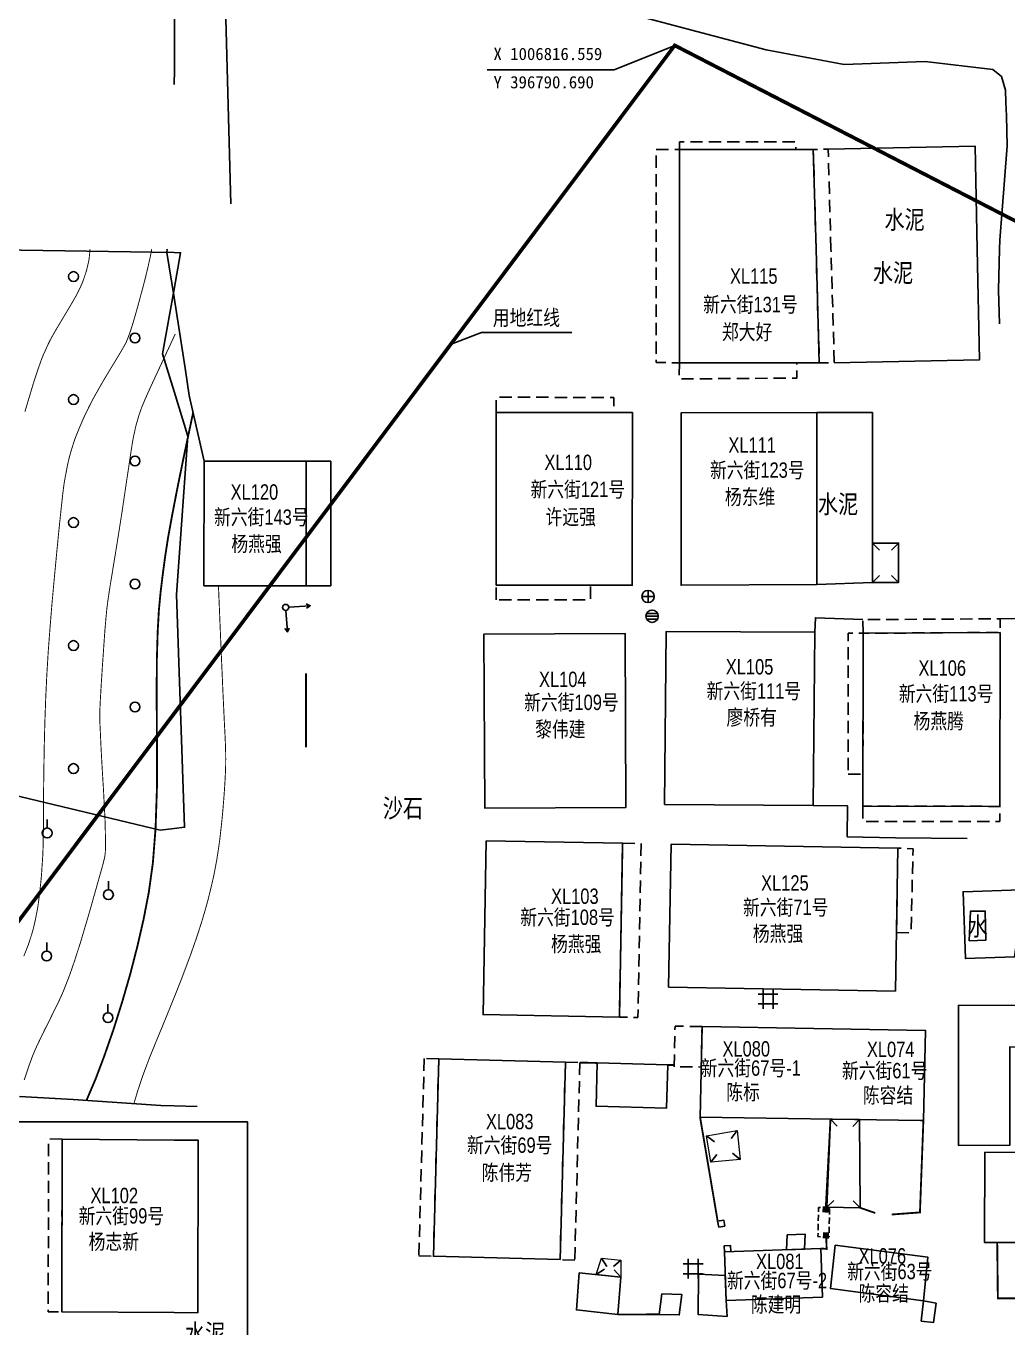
# Model space of a CAD drawing. Extents: x 396500 to 398250, y 1005980 to 1008200.
# Drawn here: x 396738 to 396817.8, y 1006712.3 to 1006818.1 of the extents above; entities that cross this region are included whole.
import ezdxf
from ezdxf.enums import TextEntityAlignment as Align

# ---------------------------------------------------------------- set-up
doc = ezdxf.new("R2010")
doc.units = 0
doc.header["$LTSCALE"] = 0.5
doc.linetypes.add('X32', pattern=[1.5, 1, -0.5])
doc.linetypes.add('X5', pattern=[3, 2, -1])
doc.layers.get('0').update_dxf_attribs({"linetype": 'CONTINUOUS'})
for name, color, linetype in [('DGX', 2, 'CONTINUOUS'), ('DLSS', 4, 'CONTINUOUS'), ('DMTZ', 3, 'CONTINUOUS'), ('GXYZ', 2, 'CONTINUOUS'), ('JMD', 6, 'CONTINUOUS'), ('SXSS', 5, 'CONTINUOUS'), ('ZBTZ', 3, 'CONTINUOUS'), ('权属人', 160, 'CONTINUOUS'), ('用地红线', 1, 'CONTINUOUS'), ('编号', 90, 'CONTINUOUS'), ('门牌号', 1, 'CONTINUOUS')]:
    doc.layers.add(name, color=color, linetype=linetype)
doc.styles.add('等线体', font='simhei.ttf')
doc.styles.add('细等线体', font='长等线体_0.TTF', dxfattribs={"width": 0.8})
doc.styles.add('黑体', font='simhei.ttf')
doc.linetypes.add('10421', pattern='A,2,[150,AAA.SHX,S=1,R=0,X=0,Y=1],1e-11', length=2)
doc.linetypes.add('10422', pattern='A,2,[150,AAA.SHX,S=1,R=0,X=0,Y=1],2,[177,AAA.SHX,S=1,R=0,X=0,Y=0.8],1e-09', length=4)
doc.linetypes.add('1161', pattern='A,0,[149,AAA.SHX,S=0.15,R=0,X=0,Y=0],-1.6', length=1.6)
doc.linetypes.add('443', pattern='A,5,[169,AAA.SHX,S=0.83,R=0,X=0,Y=0],5', length=10)

# ---------------------------------------------------------------- blocks, each defined once
blk = doc.blocks.new('gc125')
blk.add_line((0, 0.8), (0, 2.2))
blk.add_circle((0, 0), 0.8)
blk = doc.blocks.new('gc326')
blk.add_circle((0, 0), 0.8)
blk = doc.blocks.new('gc146')
for points in [[(1.6, 0.82), (-1.6, 0.82)], [(-0.8, -1.58), (-0.8, 1.62)], [(0.8, 1.62), (0.8, -1.58)], [(-1.6, -0.78), (1.6, -0.78)]]:
    blk.add_lwpolyline(points)
blk = doc.blocks.new('gc053')
for p, q in [((-1, 0), (1, 0)), ((-0.9, 0.43), (0.9, 0.43)), ((-0.88, -0.47), (0.88, -0.47))]:
    blk.add_line(p, q)
blk.add_circle((0, 0), 1)
blk = doc.blocks.new('gc043')
for p, q in [((-1, 0), (1, 0)), ((0, -1), (0, 1))]:
    blk.add_line(p, q)
blk.add_circle((0, 0), 1)
blk = doc.blocks.new('gc170')
at = {"linetype": 'Continuous'}
blk.add_circle((0, 0), 0.5, dxfattribs=at)
blk = doc.blocks.new('gc013b')
at = {"linetype": 'Continuous'}
blk.add_line((0.5, 0), (4, 0), dxfattribs=at)
at = {"linetype": 'Continuous', "flags": 128}
blk.add_lwpolyline([(3.39, 0.35), (4, 0), (3.39, -0.35)], dxfattribs=at)
blk = doc.blocks.new('gc002')
at = {"const_width": 1}
blk.add_lwpolyline([(-0.5, 0), (0.5, 0)], dxfattribs=at)

msp = doc.modelspace()

# ---------------------------------------------------------------- linework, layer by layer
at = {"layer": 'DGX', "linetype": 'Continuous', "const_width": 0.075, "flags": 128}
for points, elevation in [([(396737.79, 1006742.52), (396737.99, 1006743.02), (396738.16, 1006743.46), (396738.29, 1006743.86), (396738.41, 1006744.22), (396738.51, 1006744.56), (396738.59, 1006744.87), (396738.66, 1006745.17), (396738.73, 1006745.49), (396738.8, 1006745.83), (396738.87, 1006746.18), (396738.94, 1006746.59), (396739.01, 1006747.1), (396739.08, 1006747.7), (396739.16, 1006748.39), (396739.23, 1006749.14), (396739.28, 1006749.9), (396739.33, 1006750.67), (396739.36, 1006751.46), (396739.37, 1006752.23), (396739.39, 1006752.95), (396739.39, 1006753.61), (396739.39, 1006754.22), (396739.39, 1006754.99), (396739.4, 1006756.12), (396739.42, 1006757.61), (396739.45, 1006759.48), (396739.5, 1006761.49), (396739.57, 1006763.45), (396739.66, 1006765.35), (396739.77, 1006767.2), (396739.91, 1006769.07), (396740.07, 1006771.06), (396740.26, 1006773.15), (396740.47, 1006775.37), (396740.67, 1006777.42), (396740.84, 1006779.03), (396740.97, 1006780.22), (396741.07, 1006780.97), (396741.16, 1006781.48), (396741.25, 1006781.95), (396741.33, 1006782.39), (396741.42, 1006782.78), (396741.51, 1006783.15), (396741.61, 1006783.5), (396741.71, 1006783.84), (396741.81, 1006784.16), (396741.92, 1006784.5), (396742.07, 1006784.88), (396742.24, 1006785.31), (396742.44, 1006785.78), (396742.65, 1006786.27), (396742.88, 1006786.75), (396743.11, 1006787.22), (396743.35, 1006787.69), (396743.63, 1006788.2), (396743.97, 1006788.8), (396744.37, 1006789.49), (396744.84, 1006790.27), (396745.29, 1006791.01), (396745.64, 1006791.59), (396745.88, 1006792.01), (396746.03, 1006792.27), (396746.13, 1006792.47), (396746.23, 1006792.72), (396746.34, 1006793.01), (396746.46, 1006793.35), (396746.59, 1006793.75), (396746.74, 1006794.25), (396746.91, 1006794.83), (396747.1, 1006795.51), (396747.29, 1006796.23), (396747.49, 1006796.96), (396747.68, 1006797.7), (396747.86, 1006798.45), (396748.06, 1006799.33), (396748.19, 1006800)], 23.5), ([(396743.17, 1006800), (396743.16, 1006799.84), (396743.1, 1006799.22), (396743.03, 1006798.87), (396742.95, 1006798.52), (396742.86, 1006798.17), (396742.75, 1006797.84), (396742.64, 1006797.51), (396742.52, 1006797.19), (396742.38, 1006796.89), (396742.24, 1006796.59), (396742.06, 1006796.24), (396741.79, 1006795.77), (396741.44, 1006795.17), (396741.01, 1006794.45), (396740.57, 1006793.72), (396740.22, 1006793.12), (396739.95, 1006792.63), (396739.76, 1006792.25), (396739.62, 1006791.94), (396739.49, 1006791.65), (396739.37, 1006791.39), (396739.27, 1006791.14), (396739.17, 1006790.87), (396739.05, 1006790.53), (396738.91, 1006790.12), (396738.75, 1006789.65), (396738.57, 1006789.09), (396738.37, 1006788.42), (396738.14, 1006787.65), (396737.88, 1006786.78)], 24), ([(396750.1, 1006793.1), (396750, 1006792.89)], 23), ([(396753.61, 1006772.64), (396753.81, 1006767.78), (396753.97, 1006764.07), (396754.09, 1006761.53), (396754.16, 1006760.15), (396754.19, 1006759.34), (396754.2, 1006758.54), (396754.19, 1006757.72), (396754.15, 1006756.9), (396754.1, 1006756.08), (396754.04, 1006755.25), (396753.97, 1006754.4), (396753.89, 1006753.55), (396753.8, 1006752.74), (396753.72, 1006752.02), (396753.63, 1006751.38), (396753.55, 1006750.84), (396753.47, 1006750.33), (396753.37, 1006749.8), (396753.27, 1006749.27), (396753.15, 1006748.71), (396753.02, 1006748.16), (396752.89, 1006747.62), (396752.76, 1006747.09), (396752.62, 1006746.58), (396752.47, 1006746.06), (396752.3, 1006745.48), (396752.1, 1006744.85), (396751.88, 1006744.17), (396751.62, 1006743.42), (396751.33, 1006742.59), (396750.99, 1006741.69), (396750.62, 1006740.7), (396750.19, 1006739.61), (396750, 1006739.14)], 22), ([(396750, 1006739.14), (396749.7, 1006738.4), (396749.16, 1006737.07), (396748.56, 1006735.62), (396747.97, 1006734.17), (396747.47, 1006732.83), (396747.06, 1006731.62), (396746.74, 1006730.53)], 22)]:
    msp.add_lwpolyline(points, dxfattribs=dict(at, elevation=elevation))
msp.add_lwpolyline([(396750.1, 1006793.1), (396749.01, 1006790.76), (396748.19, 1006789), (396747.65, 1006787.8), (396747.39, 1006787.18), (396747.27, 1006786.84), (396747.16, 1006786.53), (396747.07, 1006786.23), (396746.99, 1006785.95), (396746.91, 1006785.67), (396746.84, 1006785.38), (396746.78, 1006785.08), (396746.71, 1006784.78), (396746.62, 1006784.28), (396746.48, 1006783.39), (396746.29, 1006782.11), (396746.04, 1006780.45), (396745.78, 1006778.68), (396745.53, 1006777.08), (396745.3, 1006775.64), (396745.09, 1006774.37), (396744.91, 1006773.25), (396744.75, 1006772.28), (396744.63, 1006771.46), (396744.54, 1006770.78), (396744.47, 1006770.03), (396744.38, 1006769.01), (396744.29, 1006767.7), (396744.18, 1006766.11), (396744.08, 1006764.55), (396744.01, 1006763.34), (396743.97, 1006762.47), (396743.96, 1006761.94), (396743.98, 1006761.4), (396744.02, 1006760.5), (396744.08, 1006759.24), (396744.17, 1006757.62), (396744.27, 1006755.98), (396744.34, 1006754.64), (396744.39, 1006753.62), (396744.41, 1006752.92), (396744.42, 1006752.4), (396744.43, 1006751.97), (396744.43, 1006751.61), (396744.43, 1006751.33), (396744.42, 1006751.09), (396744.41, 1006750.88), (396744.38, 1006750.68), (396744.35, 1006750.51), (396744.27, 1006750.18), (396744.09, 1006749.5), (396743.8, 1006748.49), (396743.42, 1006747.14), (396743.02, 1006745.73), (396742.66, 1006744.53), (396742.37, 1006743.54), (396742.12, 1006742.78), (396741.92, 1006742.15), (396741.73, 1006741.6), (396741.56, 1006741.11), (396741.41, 1006740.7), (396741.26, 1006740.33), (396741.13, 1006739.99), (396741, 1006739.66), (396740.87, 1006739.36), (396740.71, 1006739.01), (396740.49, 1006738.55), (396740.2, 1006737.97), (396739.86, 1006737.27), (396739.5, 1006736.56), (396739.19, 1006735.93), (396738.93, 1006735.38), (396738.71, 1006734.91), (396738.48, 1006734.35), (396738.18, 1006733.53), (396737.82, 1006732.45)], dxfattribs=at)
at = {"layer": 'DGX', "color": 3, "linetype": 'Continuous', "lineweight": -2, "const_width": 0.15, "elevation": 22.5, "flags": 128}
for points in [[(396750, 1006779.16), (396750.28, 1006780.61), (396750.85, 1006783.4), (396751.55, 1006786.7)], [(396742.88, 1006730.79), (396743.62, 1006732.52), (396744.34, 1006734.43), (396745.06, 1006736.5), (396745.77, 1006738.75), (396746.44, 1006741.06), (396747.02, 1006743.32), (396747.53, 1006745.54), (396747.95, 1006747.72), (396748.28, 1006750.1), (396748.5, 1006752.92), (396748.61, 1006756.18), (396748.61, 1006759.89), (396748.59, 1006763.51), (396748.6, 1006766.51), (396748.67, 1006768.9), (396748.77, 1006770.67), (396748.91, 1006772.13), (396749.09, 1006773.61), (396749.29, 1006775.09), (396749.52, 1006776.58), (396749.84, 1006778.33), (396750, 1006779.16)]]:
    msp.add_lwpolyline(points, dxfattribs=at)
at = {"layer": 'DMTZ', "linetype": '10421', "flags": 128}
for points in [[(396750.07, 1006830.41), (396750.05, 1006814.56), (396750, 1006813.39)], [(396749.43, 1006800), (396749.42, 1006799.73), (396750, 1006796.07)], [(396750, 1006796.07), (396750.91, 1006790.33), (396751.23, 1006788.11), (396752.44, 1006782.76)]]:
    msp.add_lwpolyline(points, dxfattribs=at)
for points, elevation in [([(396817.09, 1006800), (396817.11, 1006800.74), (396817.7, 1006808.39), (396817.66, 1006810.83), (396817.59, 1006811.91), (396817.56, 1006812.93), (396817.25, 1006814.03), (396816.55, 1006814.6), (396811.04, 1006815.26), (396804.47, 1006815.02), (396798.13, 1006816.2), (396788.3, 1006818.81), (396784.08, 1006819.32), (396777.78, 1006822.95), (396770.56, 1006826.82), (396764.73, 1006829.26), (396758.48, 1006830.98), (396756.18, 1006830.04), (396753.96, 1006827.79), (396754.62, 1006803.67)], 15.57), ([(396817.08, 1006793.92), (396817, 1006796.67), (396817.09, 1006800)], 15.57), ([(396750, 1006730.36), (396748.92, 1006730.39), (396741.8, 1006730.86), (396737.44, 1006731.1)], 38.73), ([(396751.89, 1006730.31), (396750, 1006730.36)], 38.73)]:
    msp.add_lwpolyline(points, dxfattribs=dict(at, elevation=elevation))
at = {"layer": 'DMTZ', "linetype": '10422', "flags": 128}
msp.add_lwpolyline([(396814.46, 1006752.09), (396808.62, 1006752.15), (396804.7, 1006752.23)], dxfattribs=at)
at = {"layer": 'JMD', "linetype": 'Continuous'}
for p, q in [((396806.76, 1006776.1, 15.57), (396807.32, 1006775.53, 15.57)), ((396808.88, 1006776.1, 15.57), (396808.31, 1006775.53, 15.57)), ((396806.76, 1006772.9, 15.57), (396807.32, 1006773.46, 15.57)), ((396808.88, 1006772.9, 15.57), (396808.31, 1006773.46, 15.57)), ((396803.35, 1006729.28), (396803.9, 1006728.7)), ((396805.72, 1006729.24), (396805.16, 1006728.68)), ((396793.26, 1006727.91), (396793.91, 1006727.44)), ((396795.77, 1006728.34), (396795.29, 1006727.7)), ((396793.62, 1006725.77), (396794.1, 1006726.41)), ((396796, 1006726), (396795.38, 1006726.51)), ((396803.04, 1006722.11), (396803.62, 1006722.66)), ((396805.75, 1006722.07), (396805.19, 1006722.64)), ((396784.74, 1006717.97), (396785.18, 1006717.3)), ((396786.31, 1006717.82), (396785.71, 1006717.28)), ((396784.31, 1006716.64), (396784.98, 1006717.07)), ((396786.3, 1006716.42), (396785.77, 1006717.01))]:
    msp.add_line(p, q, dxfattribs=at)
at = {"layer": 'JMD', "linetype": 'X5', "flags": 128}
for points, elevation in [([(396791.09, 1006808.1), (396791.09, 1006808.73), (396800.54, 1006808.72), (396800.54, 1006808.1)], 15.57), ([(396791.08, 1006790.76), (396791.04, 1006789.45), (396800.62, 1006789.51), (396800.62, 1006790.76)], 15.57), ([(396776.19, 1006786.72), (396776.19, 1006787.97), (396785.75, 1006787.93), (396785.75, 1006786.71)], 15.57), ([(396776.17, 1006771.48), (396776.17, 1006772.69), (396783.84, 1006772.68), (396783.84, 1006771.48)], 30.65), ([(396806, 1006768.77), (396805.99, 1006769.88), (396817.13, 1006769.95), (396817.13, 1006768.84)], 15.57), ([(396804.79, 1006757.32), (396805.99, 1006757.31), (396806, 1006768.77), (396804.8, 1006768.78)], 15.57), ([(396805.99, 1006754.71), (396805.99, 1006753.48), (396817.1, 1006753.47), (396817.12, 1006754.7)], 15.57), ([(396786.46, 1006751.71), (396787.96, 1006751.68), (396787.7, 1006737.54), (396786.2, 1006737.57)], 15.57), ([(396808.71, 1006744.44), (396809.9, 1006744.41), (396810.06, 1006751.24), (396808.83, 1006751.3)], 21.65), ([(396740.91, 1006727.65), (396739.81, 1006727.67), (396739.77, 1006713.62), (396740.87, 1006713.62)], 14.12)]:
    msp.add_lwpolyline(points, close=True, dxfattribs=dict(at, elevation=elevation))
for points, elevation in [([(396803.39, 1006800), (396803.16, 1006808.13), (396801.95, 1006808.09), (396802.18, 1006800)], 15.57), ([(396791.09, 1006800), (396791.09, 1006808.1), (396789.19, 1006808.1), (396789.19, 1006800)], 23.02), ([(396789.19, 1006800), (396789.18, 1006790.78), (396791.08, 1006790.76), (396791.09, 1006800)], 23.02), ([(396802.18, 1006800), (396802.44, 1006790.76), (396803.66, 1006790.75), (396803.39, 1006800)], 15.57)]:
    msp.add_lwpolyline(points, dxfattribs=dict(at, elevation=elevation))
at = {"layer": 'JMD', "linetype": 'Continuous', "flags": 128}
for points, elevation in [([(396791.09, 1006800), (396791.09, 1006808.1), (396801.95, 1006808.09), (396802.18, 1006800)], 15.57), ([(396802.18, 1006800), (396802.44, 1006790.76), (396791.08, 1006790.76), (396791.09, 1006800)], 15.57), ([(396750, 1006727.57), (396740.91, 1006727.65), (396740.87, 1006713.62), (396750, 1006713.54)], 14.12), ([(396750, 1006713.54), (396751.93, 1006713.53), (396751.97, 1006727.55), (396750, 1006727.57)], 14.12)]:
    msp.add_lwpolyline(points, dxfattribs=dict(at, elevation=elevation))
for points, elevation in [([(396776.19, 1006786.72), (396787.26, 1006786.71), (396787.24, 1006772.68), (396776.17, 1006772.69)], 15.57), ([(396802.23, 1006772.73), (396791.21, 1006772.68), (396791.22, 1006786.7), (396802.24, 1006786.72)], 15.57), ([(396752.43, 1006772.64), (396760.73, 1006772.64), (396760.73, 1006782.76), (396752.44, 1006782.76)], 38.37), ([(396806.76, 1006772.9), (396806.76, 1006776.1), (396808.88, 1006776.1), (396808.88, 1006772.9)], 15.57), ([(396775.19, 1006768.69), (396786.67, 1006768.74), (396786.73, 1006754.61), (396775.25, 1006754.56)], 15.57), ([(396789.87, 1006754.85), (396790, 1006768.92), (396802.08, 1006768.85), (396801.94, 1006754.78)], 15.57), ([(396817.13, 1006768.84), (396817.12, 1006754.7), (396805.99, 1006754.71), (396806, 1006768.77)], 15.57), ([(396775.36, 1006751.91), (396786.46, 1006751.71), (396786.2, 1006737.57), (396775.11, 1006737.77)], 15.57), ([(396790.4, 1006751.63), (396808.83, 1006751.3), (396808.62, 1006739.68), (396790.19, 1006740.01)], 15.57)]:
    msp.add_lwpolyline(points, close=True, dxfattribs=dict(at, elevation=elevation))
at = {"layer": 'JMD', "color": 6, "linetype": '443', "const_width": 0.15, "elevation": 38.37, "flags": 128}
msp.add_lwpolyline([(396760.72, 1006765.5), (396760.72, 1006759.5)], dxfattribs=at)
at = {"layer": 'JMD', "linetype": 'Continuous', "flags": 128}
for points in [[(396813.74, 1006738.55), (396813.75, 1006727.13), (396817.92, 1006727.15), (396817.92, 1006735.14), (396819.11, 1006735.13), (396819.13, 1006738.52)], [(396792.91, 1006736.79), (396792.75, 1006729.44), (396810.66, 1006729.17), (396810.9, 1006729.16), (396811.08, 1006736.48)], [(396771.52, 1006734.18), (396771.08, 1006718.13), (396781.38, 1006717.85), (396781.81, 1006733.91)], [(396784.39, 1006733.84), (396790.12, 1006733.68), (396790.02, 1006730.16), (396784.3, 1006730.32)], [(396805.75, 1006722.07), (396803.04, 1006722.11), (396803.35, 1006729.28), (396805.72, 1006729.24)], [(396815.89, 1006726.59), (396815.86, 1006719.25), (396826.87, 1006719.24), (396826.93, 1006726.53)], [(396794.18, 1006720.99), (396794.67, 1006721.07), (396794.76, 1006720.58), (396794.27, 1006720.5)], [(396799.82, 1006719.88), (396799.77, 1006718.66), (396801.24, 1006718.71), (396801.29, 1006719.93)], [(396794.72, 1006718.98), (396795.22, 1006719), (396795.24, 1006718.5), (396794.74, 1006718.48)], [(396794.74, 1006718.48), (396794.88, 1006714.53), (396802.7, 1006714.81), (396802.56, 1006718.76)], [(396803.73, 1006719.04), (396803.36, 1006715.5), (396810.9, 1006714.5), (396811.27, 1006718.05)], [(396782.93, 1006716.79), (396782.7, 1006713.76), (396786.06, 1006713.39), (396786.3, 1006716.42)], [(396794.94, 1006713.23), (396792.6, 1006713.38), (396792.63, 1006716.67), (396794.8, 1006716.57), (396794.88, 1006714.53)], [(396789.64, 1006715.06), (396789.43, 1006713.4), (396791.06, 1006713.35), (396791.27, 1006715.01)], [(396810.9, 1006714.5), (396810.73, 1006712.86), (396811.73, 1006712.75), (396811.93, 1006714.3)]]:
    msp.add_lwpolyline(points, close=True, dxfattribs=at)
at = {"layer": 'JMD', "linetype": 'X5', "flags": 128}
msp.add_lwpolyline([(396792.91, 1006736.79), (396790.72, 1006736.84), (396790.64, 1006733.52), (396792.85, 1006733.51)], close=True, dxfattribs=at)
at = {"layer": 'JMD', "linetype": 'X5'}
for points in [[(396771.52, 1006734.18), (396770.33, 1006734.21), (396769.9, 1006718.16), (396771.08, 1006718.13)], [(396781.81, 1006733.91), (396782.99, 1006733.87), (396782.56, 1006717.82), (396781.38, 1006717.85)]]:
    msp.add_lwpolyline(points, close=True, dxfattribs=at)
at = {"layer": 'JMD', "color": 6, "linetype": '443', "const_width": 0.15, "flags": 128}
for points in [[(396784.39, 1006733.84), (396782.99, 1006733.87)], [(396790.65, 1006733.67), (396790.12, 1006733.68)], [(396792.75, 1006729.44), (396794.18, 1006720.99)], [(396802.97, 1006722.09), (396803.35, 1006729.28)], [(396808.33, 1006721.52), (396810.62, 1006721.69), (396810.9, 1006729.16)], [(396805.75, 1006722.07), (396806.99, 1006721.64)], [(396802.56, 1006718.76), (396803.04, 1006718.72), (396803, 1006719.68)], [(396816.9, 1006719.23), (396816.95, 1006714.7), (396824.74, 1006714.69)], [(396786.06, 1006713.39), (396789.43, 1006713.4)]]:
    msp.add_lwpolyline(points, dxfattribs=at)
at = {"layer": 'JMD', "linetype": 'Continuous', "lineweight": 0}
for points in [[(396793.26, 1006727.91), (396795.77, 1006728.34), (396796, 1006726), (396793.62, 1006725.77)], [(396784.31, 1006716.64), (396784.74, 1006717.97), (396786.31, 1006717.82), (396786.3, 1006716.42)]]:
    msp.add_lwpolyline(points, close=True, dxfattribs=at)
at = {"layer": 'JMD', "linetype": 'X32', "flags": 128}
msp.add_lwpolyline([(396803.28, 1006722.08), (396802.38, 1006722.1), (396802.33, 1006719.72), (396803.23, 1006719.7)], close=True, dxfattribs=at)
at = {"layer": 'SXSS', "linetype": '10421', "elevation": 19.32, "flags": 128}
msp.add_lwpolyline([(396814.62, 1006743.78), (396814.72, 1006746.17), (396815.93, 1006746.19), (396815.97, 1006743.81)], close=True, dxfattribs=at)
at = {"layer": 'ZBTZ', "linetype": '1161', "flags": 128}
for points, elevation in [([(396815.28, 1006800), (396815.1, 1006808.38), (396803.16, 1006808.13)], 15.57), ([(396803.66, 1006790.75), (396815.47, 1006791), (396815.28, 1006800)], 15.57), ([(396802.24, 1006786.72), (396806.76, 1006786.72), (396806.76, 1006772.9), (396802.23, 1006772.73)], 15.57), ([(396760.73, 1006782.76), (396762.73, 1006782.76), (396762.73, 1006772.64), (396760.73, 1006772.64)], 38.37), ([(396805.99, 1006769.88), (396802.13, 1006770.03), (396802.08, 1006768.85)], 15.57), ([(396820.4, 1006755.21), (396818.92, 1006755.56), (396819.1, 1006769.98), (396817.14, 1006769.95)], 15.57), ([(396804.7, 1006752.23), (396804.74, 1006754.73), (396801.94, 1006754.78)], 20.59), ([(396839.38, 1006743.16), (396837.34, 1006744.16), (396818.66, 1006744.93), (396818.31, 1006742.46), (396814.31, 1006742.32), (396814.12, 1006747.76), (396818.82, 1006747.92), (396819.2, 1006748.93)], 18.55), ([(396725.89, 1006727.8), (396725.89, 1006729.06), (396750, 1006729.05)], 14.12), ([(396750, 1006729.05), (396755.98, 1006729.05), (396755.98, 1006709.53)], 14.12)]:
    msp.add_lwpolyline(points, dxfattribs=dict(at, elevation=elevation))
for points in [[(396750, 1006752.9), (396748.86, 1006752.77), (396726.83, 1006758.04), (396730.52, 1006779.45), (396730.66, 1006792.98), (396732.21, 1006800)], [(396732.21, 1006800), (396750, 1006799.72)], [(396750, 1006799.72), (396750.53, 1006799.71), (396750, 1006796.74)], [(396750, 1006796.74), (396749.07, 1006791.48), (396750, 1006788.43)], [(396750, 1006788.43), (396751.11, 1006784.8), (396750.19, 1006771.91), (396750.86, 1006753), (396750, 1006752.9)]]:
    msp.add_lwpolyline(points, dxfattribs=at)
at = {"layer": '用地红线', "linetype": 'Continuous', "const_width": 0.3, "flags": 128}
msp.add_lwpolyline([(396922.07, 1006748.81, 0.022215), (396845.51, 1006582.63), (396769.17, 1006614.02), (396685.77, 1006676.49), (396790.69, 1006816.56)], format="xyb", close=True, dxfattribs=at)
at = {"layer": '用地红线', "linetype": 'Continuous', "flags": 128}
for points in [[(396790.69, 1006816.56), (396785.76, 1006814.57), (396775.46, 1006814.57)], [(396772.51, 1006792.28), (396775, 1006793.23), (396782.33, 1006793.23)]]:
    msp.add_lwpolyline(points, dxfattribs=at)

# ---------------------------------------------------------------- block references
at = {"layer": 'GXYZ', "linetype": 'Continuous'}
for name, p, xscale, yscale in [('gc043', (396788.52, 1006771.76, 20.89), 0.4999999999250807, 0.5000000000372052), ('gc170', (396759.07, 1006770.87, 15.57), 0.5000000000000003, 0.4999999999999999), ('gc053', (396788.85, 1006770.15, 20.7), 0.4999999999250807, 0.5000000000372052)]:
    msp.add_blockref(name, p, dxfattribs=dict(at, xscale=xscale, yscale=yscale))
at = {"layer": 'GXYZ', "linetype": 'Continuous', "xscale": 0.4999999999999999, "yscale": 0.4999999999999999}
for rotation in [4.127519843146986, 274.0196274705003]:
    msp.add_blockref('gc013b', (396759.07, 1006770.87, 15.57), dxfattribs=dict(at, rotation=rotation))
at = {"layer": 'JMD', "linetype": 'Continuous', "xscale": 0.5, "yscale": 0.5, "zscale": 0.5}
for p, rotation in [((396802.95, 1006721.93), 357.0862649844508), ((396802.98, 1006719.82), 358.3920089444235)]:
    msp.add_blockref('gc002', p, dxfattribs=dict(at, rotation=rotation))
at = {"layer": 'SXSS', "linetype": 'Continuous', "xscale": 0.5, "yscale": 0.5}
for p in [(396798.28, 1006739.03), (396792.19, 1006717.1)]:
    msp.add_blockref('gc146', p, dxfattribs=at)
at = {"layer": 'ZBTZ', "linetype": 'Continuous', "xscale": 0.5, "yscale": 0.5}
for name, p in [('gc326', (396741.83, 1006797.77)), ('gc326', (396746.83, 1006792.77)), ('gc326', (396741.83, 1006787.77)), ('gc326', (396746.83, 1006782.77)), ('gc326', (396741.83, 1006777.77)), ('gc326', (396746.83, 1006772.77)), ('gc326', (396741.83, 1006767.77)), ('gc326', (396746.83, 1006762.77)), ('gc326', (396741.83, 1006757.77)), ('gc125', (396739.69, 1006752.54)), ('gc125', (396744.67, 1006747.52)), ('gc125', (396739.65, 1006742.54)), ('gc125', (396744.63, 1006737.52))]:
    msp.add_blockref(name, p, dxfattribs=at)

# ---------------------------------------------------------------- texts
at = {"layer": 'DLSS', "linetype": 'Continuous', "style": '细等线体', "width": 0.8}
for s, p in [('水泥', (396809.37, 1006802.42)), ('水泥', (396808.43, 1006798.1)), ('水泥', (396803.96, 1006779.3)), ('沙石', (396768.6, 1006754.57))]:
    msp.add_text(s, height=1.5, dxfattribs=at).set_placement(p, align=Align.MIDDLE)
at = {"layer": 'DMTZ', "linetype": 'Continuous', "style": '等线体', "width": 0.8}
msp.add_text('水泥', height=1.5, dxfattribs=at).set_placement((396752.53, 1006711.9), align=Align.MIDDLE)
at = {"layer": 'SXSS', "linetype": 'Continuous', "style": '细等线体', "width": 0.8}
msp.add_text('水', height=1.5, dxfattribs=at).set_placement((396815.31, 1006744.97, 15.57), align=Align.MIDDLE)
at = {"layer": '权属人', "linetype": 'Continuous', "char_height": 1.25, "attachment_point": 1, "style": '细等线体'}
for s, insert, own_width in [('郑大好', (396794.53, 1006793.89), 5.099), ('杨东维', (396794.77, 1006780.48), 4.2023), ('许远强', (396780.19, 1006778.86), 4.476), ('杨燕强', (396754.66, 1006776.67), 4.0203), ('廖桥有', (396794.9, 1006762.56), 5.6345), ('黎伟建', (396779.35, 1006761.6), 4.6084), ('杨燕腾', (396810.1, 1006762.26), 4.5268), ('杨燕强', (396797.04, 1006744.98), 6.5674), ('杨燕强', (396780.64, 1006744.14), 4.2272), ('陈标', (396794.88, 1006732.09), 3.9132), ('陈容结', (396805.98, 1006731.83), 4.62), ('陈伟芳', (396775, 1006725.55), 4.5608), ('杨志新', (396743.06, 1006719.94), 5.6684), ('陈建明', (396796.88, 1006714.83), 4.3347), ('陈容结', (396805.63, 1006715.73), 7.1823)]:
    msp.add_mtext_dynamic_manual_height_columns(s, width=1.5156, gutter_width=1, heights=[0], dxfattribs=dict(at, insert=insert)).dxf.set("width", own_width)
at = {"layer": '用地红线', "linetype": 'Continuous', "style": '黑体'}
msp.add_text('X 1006816.559', height=1, dxfattribs=at).set_placement((396775.96, 1006815.07), align=Align.BOTTOM_LEFT)
msp.add_text('Y 396790.690', height=1, dxfattribs=at).set_placement((396775.96, 1006814.07), align=Align.TOP_LEFT)
at = {"layer": '用地红线', "linetype": 'Continuous', "insert": (396775.91, 1006795.05), "char_height": 1.25, "attachment_point": 1, "style": '细等线体'}
msp.add_mtext_dynamic_manual_height_columns('用地红线', width=3.9803, gutter_width=1, heights=[0], dxfattribs=at).dxf.set("width", 9.1618)
at = {"layer": '编号', "linetype": 'Continuous', "char_height": 1.25, "attachment_point": 1, "style": '细等线体'}
for s, insert in [('XL115', (396795.18, 1006798.43)), ('XL111', (396795.05, 1006784.7)), ('XL110', (396780.1, 1006783.29)), ('XL120', (396754.6, 1006780.88)), ('XL105', (396794.84, 1006766.67)), ('XL106', (396810.5, 1006766.57)), ('XL104', (396779.66, 1006765.65)), ('XL125', (396797.71, 1006749.1)), ('XL103', (396780.64, 1006748.02)), ('XL080', (396794.57, 1006735.61)), ('XL074', (396806.31, 1006735.57)), ('XL083', (396775.35, 1006729.7)), ('XL102', (396743.21, 1006723.69)), ('XL081', (396797.3, 1006718.33)), ('XL076', (396805.63, 1006718.78))]:
    msp.add_mtext_dynamic_manual_height_columns(s, width=2.4595, gutter_width=1, heights=[0], dxfattribs=dict(at, insert=insert))
at = {"layer": '门牌号', "linetype": 'Continuous', "char_height": 1.25, "attachment_point": 1, "style": '细等线体'}
for s, insert, own_width in [('新六街131号', (396793, 1006796.12), 8.448), ('新六街123号', (396793.56, 1006782.66), 7.753), ('新六街121号', (396778.97, 1006781.09), 7.8068), ('新六街143号', (396753.25, 1006778.84), 8.5891), ('新六街111号', (396793.28, 1006764.7), 8.0396), ('新六街109号', (396778.45, 1006763.78), 7.4608), ('新六街113号', (396808.9, 1006764.48), 7.688), ('新六街71号', (396796.24, 1006747.11), 8.597), ('新六街108号', (396778.14, 1006746.31), 7.6752), ('新六街67号-1', (396792.8, 1006734.05), 8.1963), ('新六街61号', (396804.28, 1006733.84), 7.7216), ('新六街69号', (396773.81, 1006727.78), 9.7659), ('新六街99号', (396742.25, 1006722.03), 6.7211), ('新六街63号', (396804.7, 1006717.51), 7.9579), ('新六街67号-2', (396794.94, 1006716.78), 9.8802)]:
    msp.add_mtext_dynamic_manual_height_columns(s, width=4.8774, gutter_width=1, heights=[0], dxfattribs=dict(at, insert=insert)).dxf.set("width", own_width)

doc.saveas('drawing.dxf')
